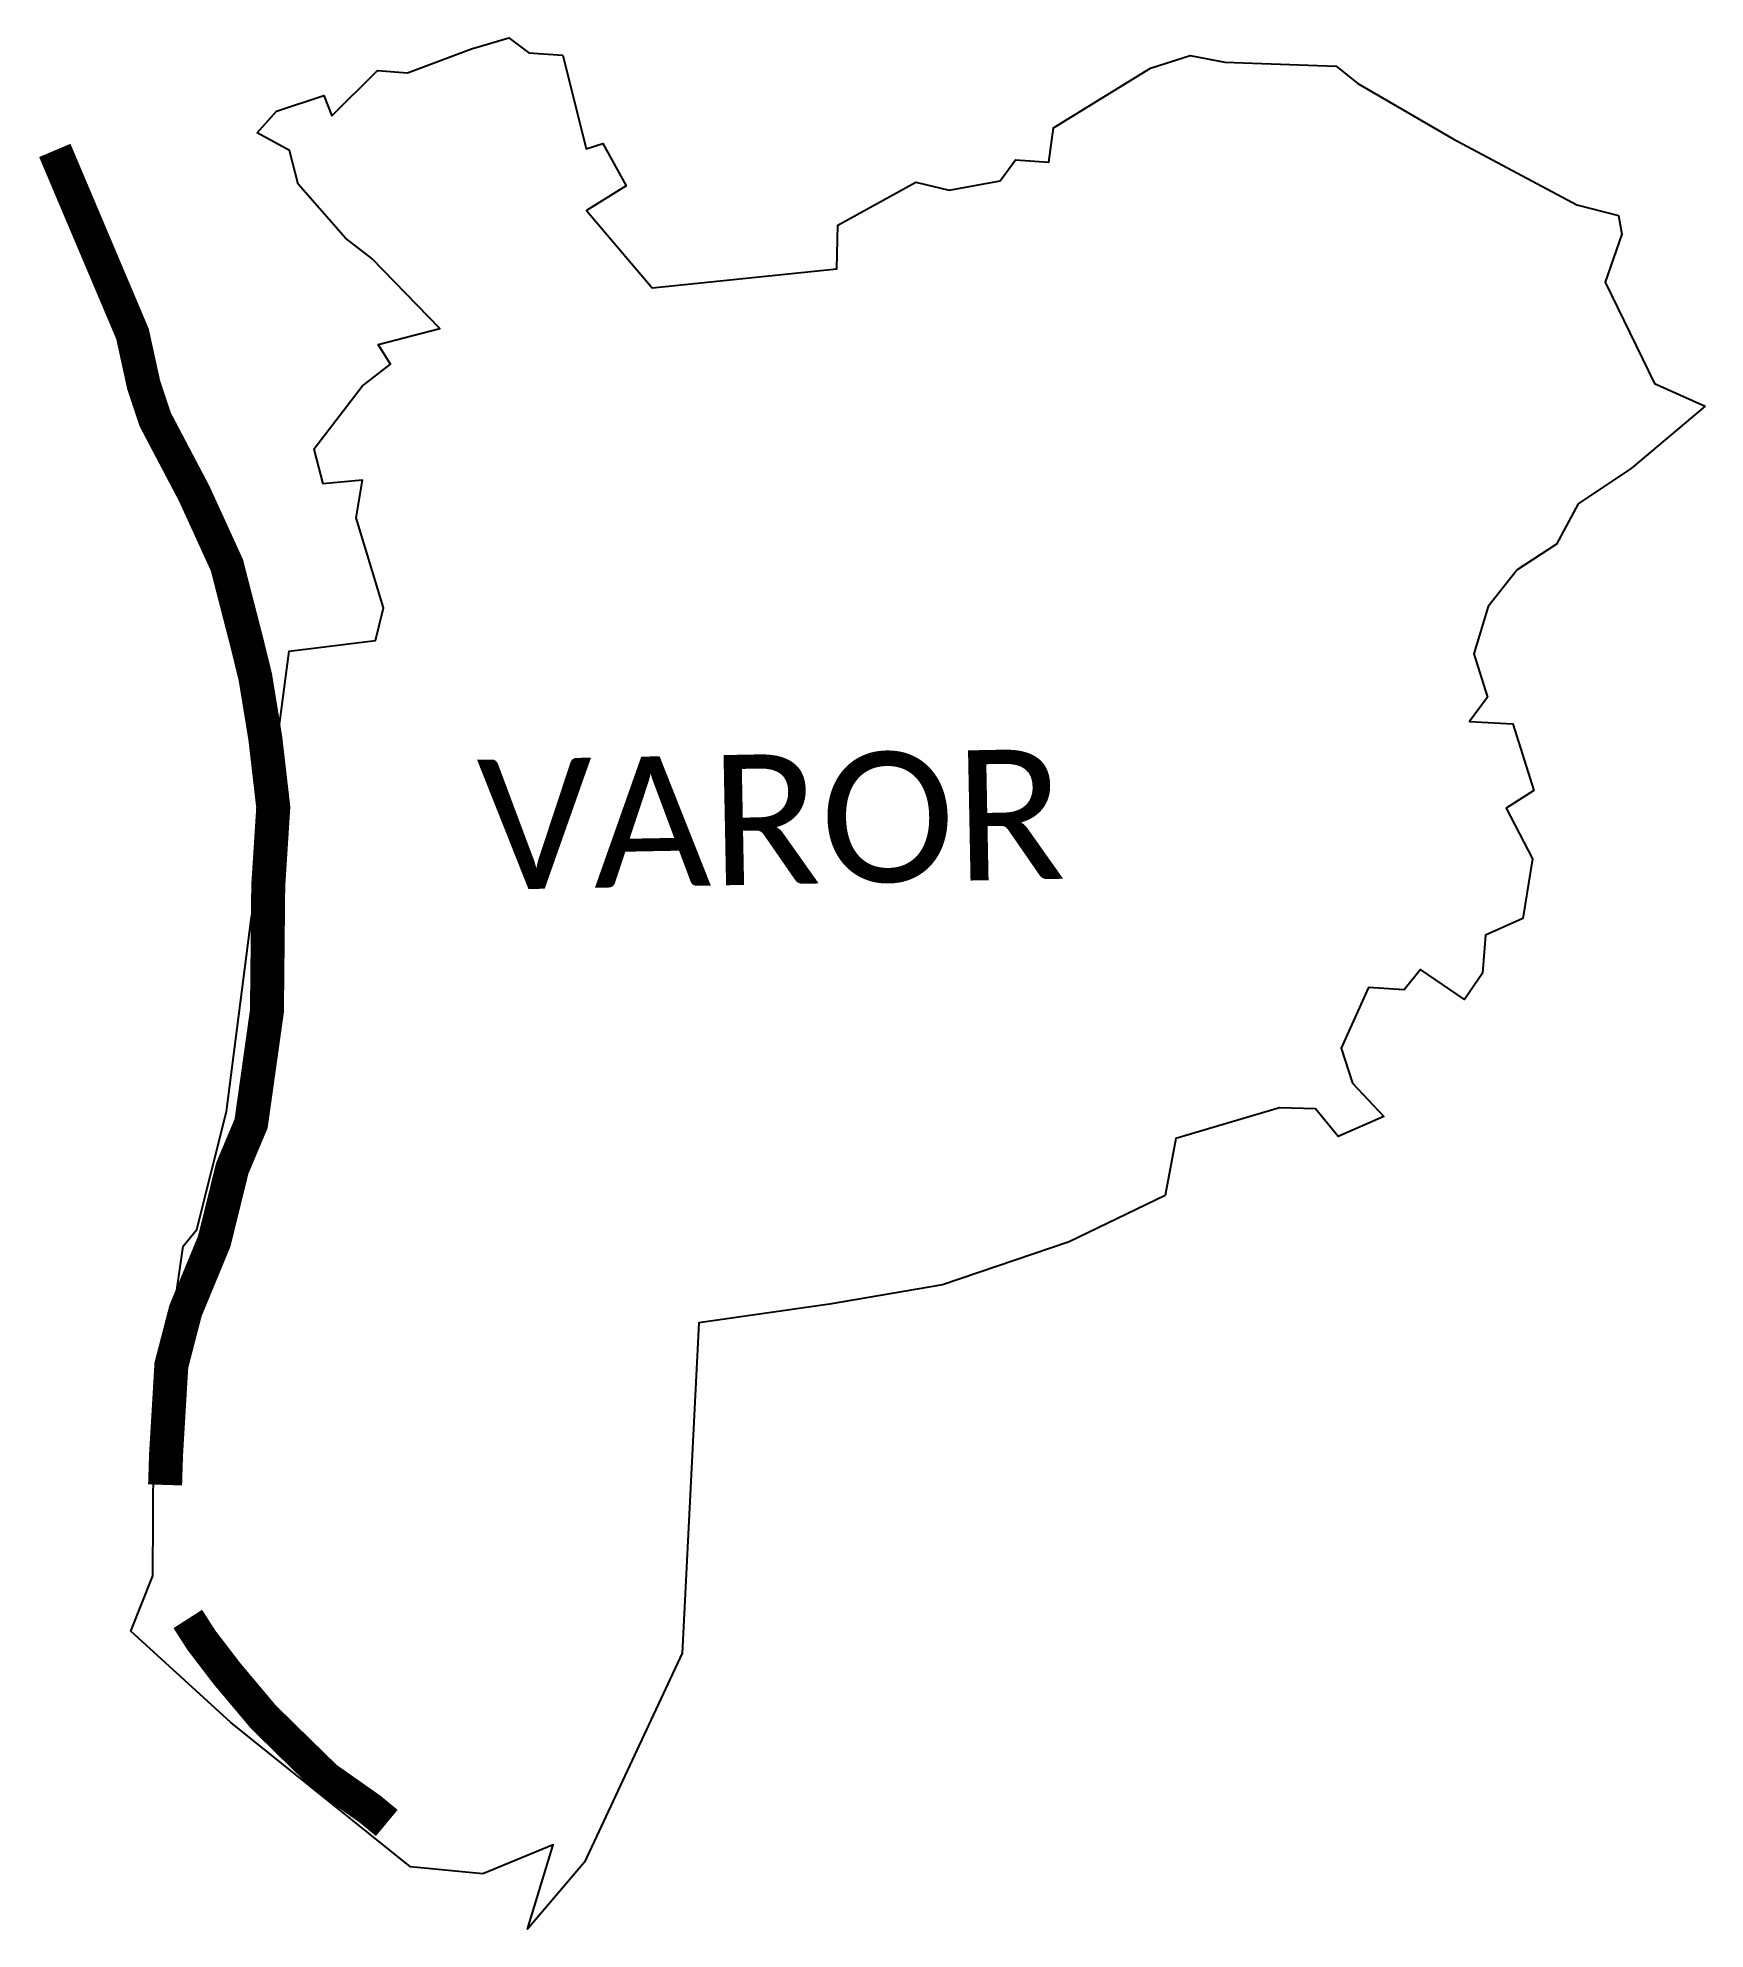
# Model space of a CAD drawing. Header units: metres. Extents: x 256501 to 258953, y 2202080 to 2204861.
import ezdxf

# ---------------------------------------------------------------- set-up
doc = ezdxf.new("R2010")
doc.units = ezdxf.units.M
for name, color, linetype in [('NATURALLY PROTECTED', 3, 'Continuous'), ('village', 3, 'Continuous'), ('VILLAGE NAME', 250, 'Continuous')]:
    doc.layers.add(name, color=color, linetype=linetype)
doc.styles.get("Standard").update_dxf_attribs({"font": 'simplex.shx'})

msp = doc.modelspace()

# ---------------------------------------------------------------- linework, layer by layer
at = {"color": 3, "flags": 128}
msp.add_lwpolyline([(257223.3, 2204839.3), (257273.1, 2204835.9)], dxfattribs=at)
at = {"layer": 'NATURALLY PROTECTED', "color": 116, "true_color": 0x136734, "const_width": 50, "flags": 128}
for points in [[(256526.2, 2204695.9), (256640.5, 2204425.9), (256656.8, 2204351.5), (256673.9, 2204300.1), (256731.3, 2204191), (256779.3, 2204085.9), (256808.8, 2203971.4), (256821, 2203921.8), (256835.8, 2203831.2), (256847.5, 2203729.9), (256840.1, 2203614.3), (256838.2, 2203430.3), (256814.9, 2203264.6), (256787.2, 2203199), (256760.7, 2203091.6), (256718.4, 2202989.3), (256697.6, 2202909.2), (256689.8, 2202777.5), (256688.4, 2202733.2)], [(256721.8, 2202536.1), (256741.6, 2202505.1), (256778.8, 2202456.4), (256832.8, 2202392.1), (256880, 2202345.8), (256925, 2202301.9), (256989.9, 2202256.3), (257014.4, 2202236)]]:
    msp.add_lwpolyline(points, dxfattribs=at)
at = {"layer": 'village', "flags": 128}
msp.add_lwpolyline([(256907.2, 2204256.7), (256920.6, 2204205.7)], dxfattribs=at)
at = {"layer": 'village', "color": 3}
for points in [[(256907.2, 2204256.7, 0), (256978.2, 2204349.4, 0), (257020.1, 2204381.5, 0), (257001.9, 2204410.7, 0), (257092.5, 2204433.9, 0), (256992.6, 2204536.8, 0), (256953.5, 2204567, 0), (256884.3, 2204646.3, 0), (256871.5, 2204695.8, 0), (256823.9, 2204721.9, 0), (256852.1, 2204753.7, 0), (256921.7, 2204776.5, 0), (256933.5, 2204746.8, 0), (257000.6, 2204813.6, 0), (257045.1, 2204809.8, 0), (257138.8, 2204845.4, 0), (257193.8, 2204861.5, 0), (257223.3, 2204839.3, 0)], [(257273.1, 2204835.9, 0), (257307.8, 2204698.4, 0), (257332, 2204705.9, 0), (257366.4, 2204643.9, 0), (257308.3, 2204607.3, 0), (257404.6, 2204493.7, 0), (257676.3, 2204521.6, 0), (257677.9, 2204586, 0), (257792.3, 2204649.4, 0), (257841.3, 2204637.6, 0), (257916.6, 2204651, 0), (257939.2, 2204682.2, 0), (257988.3, 2204678.6, 0), (257994.9, 2204729.1, 0), (258137.4, 2204817, 0), (258196, 2204835.4, 0), (258247.1, 2204825.9, 0), (258410.8, 2204819.6, 0), (258442.7, 2204794.3, 0), (258581.7, 2204713.2, 0), (258764.6, 2204615.9, 0), (258825.7, 2204600.3, 0), (258831, 2204572.5, 0), (258806.5, 2204501.9, 0), (258879, 2204353.3, 0), (258953.4, 2204319.9, 0)], [(258953.4, 2204319.9, 0), (258844.8, 2204228.5, 0), (258766.5, 2204176.3, 0), (258734.9, 2204116.7, 0), (258676.7, 2204079.2, 0), (258634.3, 2204025.3, 0), (258613.1, 2203955.3, 0), (258633.1, 2203892, 0), (258606.9, 2203856.1, 0), (258670.6, 2203852.5, 0), (258701.5, 2203754.3, 0), (258660.6, 2203728.6, 0), (258699.2, 2203654.2, 0), (258685.4, 2203566.4, 0), (258630.1, 2203541.7, 0), (258625.9, 2203486, 0), (258599.5, 2203447.2, 0), (258534.9, 2203491.4, 0), (258510.9, 2203461.2, 0), (258458.1, 2203464.7, 0), (258418.2, 2203375.5, 0), (258434.7, 2203323.9, 0), (258481, 2203275.2, 0), (258413.8, 2203245.4, 0), (258380.2, 2203286.1, 0), (258327.4, 2203287.8, 0), (258174.9, 2203242.7, 0), (258159.4, 2203159.1, 0), (258017.8, 2203090.7, 0), (257831.9, 2203027.6, 0), (257665.7, 2202999.2, 0), (257473.3, 2202971.6, 0), (257448.8, 2202485.7, 0), (257305.2, 2202178.5, 0), (257221.5, 2202079.8, 0), (257259.1, 2202203.8, 0), (257155.7, 2202161, 0), (257049.3, 2202171.5, 0), (256784.9, 2202383.7, 0), (256638.2, 2202517.9, 0), (256670.6, 2202599.3, 0), (256671.9, 2202858.3, 0), (256688.9, 2202903.5, 0), (256715.1, 2203084.2, 0), (256735.3, 2203109, 0), (256778.7, 2203282.6, 0), (256815.2, 2203564.7, 0), (256835.3, 2203687.7, 0), (256870.7, 2203959.4, 0), (256997.6, 2203974.9, 0), (257009.5, 2204023.4, 0), (256969.3, 2204155.7, 0), (256978.5, 2204210.9, 0), (256920.6, 2204205.7, 0)]]:
    msp.add_polyline3d(points, dxfattribs=at)

# ---------------------------------------------------------------- texts
at = {"layer": 'VILLAGE NAME', "insert": (257146.4, 2203799.6), "char_height": 191.456, "attachment_point": 1, "rotation": 1.1028}
msp.add_mtext_dynamic_manual_height_columns('{\\fCalibri|b0|i0|c0|p34;VAROR}', width=1279.793, gutter_width=957.3, heights=[0], dxfattribs=at)
msp.add_mtext_dynamic_manual_height_columns('{\\fCalibri|b0|i0|c0|p34;VAROR}', width=1279.793, gutter_width=957.3, heights=[0], dxfattribs=at)

doc.saveas('drawing.dxf')
